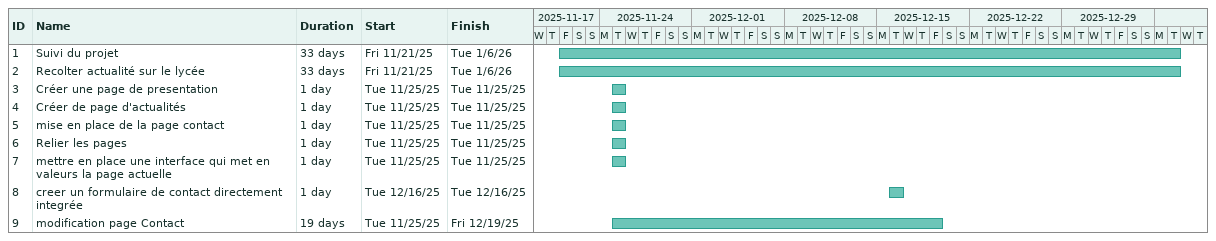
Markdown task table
| ID | Task | Duration | Start | Finish |
|---|---|---|---|---|
| 1 | Suivi du projet | 33d | 2025-11-21 | 2026-01-06 |
| 2 | Recolter actualité sur le lycée | 33d | 2025-11-21 | 2026-01-06 |
| 3 | Créer une page de presentation | 1d | 2025-11-25 | 2025-11-25 |
| 4 | Créer de page d'actualités | 1d | 2025-11-25 | 2025-11-25 |
| 5 | mise en place de la page contact | 1d | 2025-11-25 | 2025-11-25 |
| 6 | Relier les pages | 1d | 2025-11-25 | 2025-11-25 |
| 7 | mettre en place une interface qui met en valeurs la page actuelle | 1d | 2025-11-25 | 2025-11-25 |
| 8 | creer un formulaire de contact directement integrée | 1d | 2025-12-16 | 2025-12-16 |
| 9 | modification page Contact | 19d | 2025-11-25 | 2025-12-19 |
